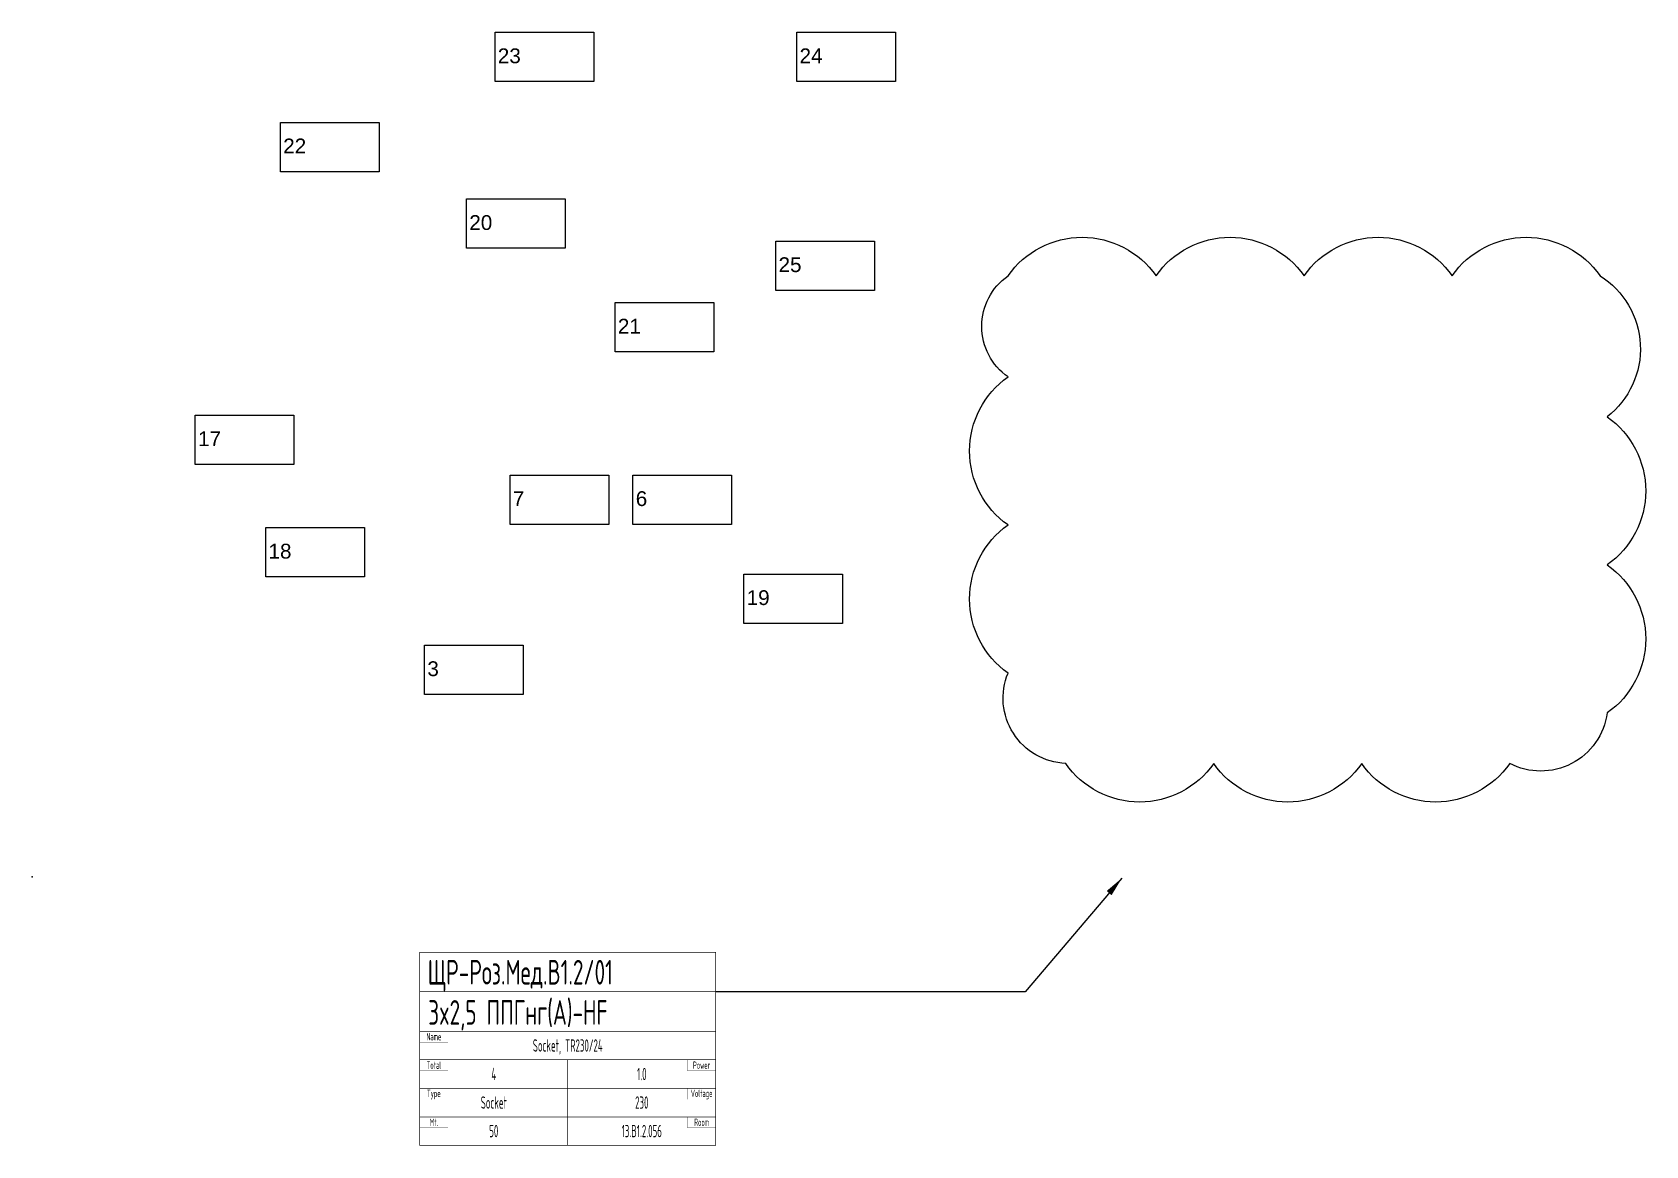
# Model space of a CAD drawing. Header units: millimetres. Extents: x -1000 to 15352, y -3722 to 7558.
import ezdxf
from ezdxf.enums import TextEntityAlignment as Align

# ---------------------------------------------------------------- set-up
doc = ezdxf.new("R2010")
doc.units = ezdxf.units.MM
doc.layers.add('_#Line secret', color=205, linetype='Continuous', lineweight=0, plot=False)
doc.layers.add('RC_EL-LINENO TEXT', color=7, linetype='Continuous', lineweight=20)
doc.styles.add('LINE NO TEXT', font='romans.shx', dxfattribs={"width": 0.6, "height": 250})
doc.styles.add('OLCU TEXT', font='arial.ttf', dxfattribs={"width": 0.75})
doc.styles.get("Standard").update_dxf_attribs({"font": 'arial.ttf'})
doc.dimstyles.new('1-50', dxfattribs={"dimscale": 10, "dimtxt": 12.5, "dimasz": 5, "dimexe": 5, "dimexo": 10, "dimgap": 2, "dimtad": 1, "dimdec": 1, "dimzin": 1, "dimdsep": 46, "dimtxsty": 'OLCU TEXT', "dimblk": 'OBLIQUE', "dimcen": 2.5, "dimdle": 5, "dimadec": 0, "dimazin": 0, "dimtm": 1e-09, "dimtfac": 1, "dimtdec": 1, "dimtix": 1, "dimtmove": 1, "dimatfit": 3, "dimfxl": 1, "dimarcsym": 0})

# ---------------------------------------------------------------- blocks, each defined once
blk = doc.blocks.new('_Oblique')
at = {"color": 0, "linetype": 'ByBlock', "lineweight": -2}
blk.add_line((-0.5, -0.5), (0.5, 0.5), dxfattribs=at)
blk = doc.blocks.new('RevTag')
blk.add_lwpolyline([(0, 500), (1000, 500), (1000, 0), (0, 0), (0, 500)])
blk.add_attdef('REVNUM', (28, 186), '', height=150)
blk = doc.blocks.new('*U4')
at = {"lineweight": -3, "const_width": 0.5}
blk.add_lwpolyline([(5616, 1152, -1), (5615, 1152, -1)], format="xyb", close=True, dxfattribs=at)
at = {"lineweight": -3, "const_width": 7}
for points in [[(-1500, 400), (1500, 400), (1500, 0), (-1500, 0)], [(-1500, 0), (1500, 0), (1500, -400), (-1500, -400)]]:
    blk.add_lwpolyline(points, close=True, dxfattribs=at)
at = {"layer": '_#Line secret', "color": 205, "lineweight": -3}
for points, const_width in [([(1500, -400), (-1500, -400), (-1500, -689), (1500, -689)], 7), ([(-1500, -400), (-1214, -400), (-1214, -511), (-1500, -511)], 2), ([(0, -689), (-1500, -689), (-1500, -978), (0, -978)], 7), ([(-1500, -689), (-1214, -689), (-1214, -800), (-1500, -800)], 2), ([(0, -689), (1500, -689), (1500, -978), (0, -978)], 7), ([(1500, -689), (1214, -689), (1214, -800), (1500, -800)], 2), ([(0, -978), (-1500, -978), (-1500, -1267), (0, -1267)], 7), ([(-1500, -978), (-1214, -978), (-1214, -1089), (-1500, -1089)], 2), ([(0, -978), (1500, -978), (1500, -1267), (0, -1267)], 7), ([(1500, -978), (1214, -978), (1214, -1089), (1500, -1089)], 2), ([(0, -1267), (-1500, -1267), (-1500, -1556), (0, -1556)], 7), ([(-1500, -1267), (-1214, -1267), (-1214, -1378), (-1500, -1378)], 2), ([(0, -1267), (1500, -1267), (1500, -1556), (0, -1556)], 7), ([(1500, -1267), (1214, -1267), (1214, -1378), (1500, -1378)], 2)]:
    blk.add_lwpolyline(points, close=True, dxfattribs=dict(at, const_width=const_width))
at = {"color": 0, "lineweight": -3, "style": 'LINE NO TEXT', "width": 0.6}
for tag, p in [('LINE_NO', (-1420, 73)), ('CABLE_TYPE', (-1414, -334))]:
    blk.add_attdef(tag, p, '', height=250, dxfattribs=at)
at = {"layer": '_#Line secret', "color": 205, "lineweight": -3, "style": 'LINE NO TEXT', "width": 0.5}
for s, p in [('Name', (-1357, -492)), ('Total', (-1357, -781)), ('Power', (1357, -781)), ('Type', (-1357, -1066)), ('Voltage', (1357, -1066)), ('Mt.', (-1357, -1359)), ('Room', (1357, -1359))]:
    blk.add_text(s, height=75, dxfattribs=at).set_placement(p, align=Align.CENTER)
for tag, p in [('LOAD_NAME', (0, -544)), ('LOAD_NUMBER', (-750, -833)), ('POWER', (750, -833)), ('LOAD_TYPE', (-750, -1122)), ('VOLTAGE', (750, -1122)), ('LENGTH', (-750, -1411)), ('ROOM', (750, -1411))]:
    blk.add_attdef(tag, text='', height=125, dxfattribs=at).set_placement(p, align=Align.MIDDLE_CENTER)
at = {"lineweight": -3}
blk.add_leader([(5616, 1152), (4635, 0), (1598, 0), (1500, 0)], dimstyle='1-50', override={"dimasz": 20, "dimclrd": 7, "dimlwd": 0}, dxfattribs=at)

msp = doc.modelspace()

# ---------------------------------------------------------------- linework, layer by layer
msp.add_lwpolyline([(8889, 5090, -0.520567), (10389, 5090, -0.520567), (11889, 5090, -0.520567), (13389, 5090, -0.520567), (14889, 5090, -0.520567), (14961, 3662, -0.520567), (14961, 2162, -0.520567), (14961, 662, -0.520567), (13973, 150, -0.520567), (12473, 150, -0.520567), (10973, 150, -0.520567), (9473, 150, -0.520567), (8889, 1066, -0.520567), (8889, 2566, -0.520567), (8889, 4066, -0.520567)], format="xyb", close=True)
msp.add_point((-1000, -1000))

# ---------------------------------------------------------------- block references
for p, values in [((3690, 7058), {'REVNUM': '23'}), ((6748, 7058), {'REVNUM': '24'}), ((1515, 6145), {'REVNUM': '22'}), ((3401, 5369), {'REVNUM': '20'}), ((6535, 4942), {'REVNUM': '25'}), ((4907, 4319), {'REVNUM': '21'}), ((652, 3179), {'REVNUM': '17'}), ((3842, 2572), {'REVNUM': '7'}), ((5088, 2572), {'REVNUM': '6'}), ((1366, 2040), {'REVNUM': '18'}), ((6212, 1569), {'REVNUM': '19'}), ((2976, 849), {'REVNUM': '3'})]:
    msp.add_blockref('RevTag', p).add_auto_attribs(values)
at = {"layer": 'RC_EL-LINENO TEXT'}
msp.add_blockref('*U4', (4427, -2163), dxfattribs=at).add_auto_attribs({'CABLE_TYPE': '3x2,5 ППГнг(А)-HF', 'LINE_NO': 'ЩР-Роз.Мед.B1.2/01', 'POWER': '1.0', 'LOAD_TYPE': 'Socket', 'LOAD_NUMBER': '4', 'LENGTH': '50', 'ROOM': '13.B1.2.056', 'VOLTAGE': '230', 'LOAD_NAME': 'Socket, TR230/24'})

doc.saveas('drawing.dxf')
